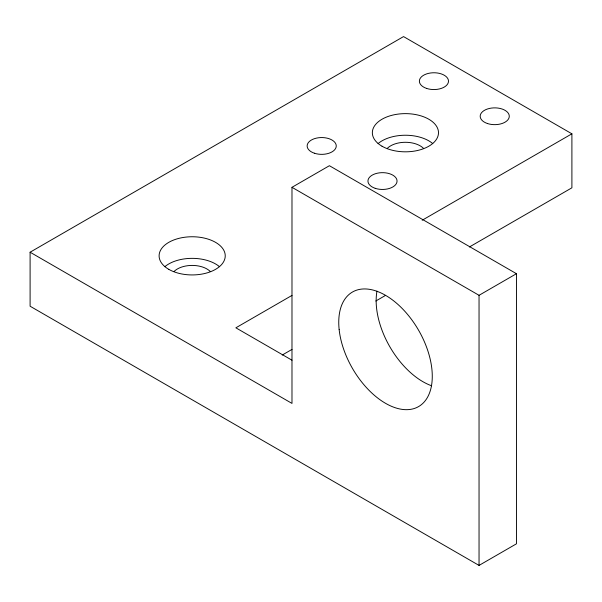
<?xml version="1.0" encoding="UTF-8"?>
<svg xmlns="http://www.w3.org/2000/svg" width="602" height="602" viewBox="0 0 602 602"><rect width="100%" height="100%" fill="white"/><g stroke="black" fill="none" stroke-linecap="round" stroke-linejoin="round"><path stroke-width="0.9" d="M30.1 252.215L30.1 306.215L479.041 565.413L516.456 543.809L516.456 273.707L329.399 165.708L291.985 187.312L291.985 403.415L30.1 252.215L403.543 36.587L571.9 133.81L571.9 187.809L469.379 246.993M479.041 565.413L479.041 295.311L516.456 273.707M292.008 295.401L235.864 327.812L291.985 360.214M422.19 220.242L571.9 133.81M282.24 355.037L292.008 349.401M375.814 301.015L385.573 295.379M291.985 187.312L479.041 295.311M387.372 148.31A20.829 12.025 0 0 1 423.462 148.31M174.129 271.434A20.829 12.025 0 0 1 210.211 271.434M378.094 143.577A33.065 19.091 0 0 1 432.74 143.577M164.843 266.694A33.065 19.091 0 0 1 219.497 266.694M431.619 385.784A66.137 38.182 60 0 1 376.972 291.142M426.667 88.434A14.553 8.398 0 0 0 448.49 81.157A14.553 8.398 0 0 0 426.667 73.88A14.553 8.398 0 0 0 426.667 88.434M487.462 123.53A14.553 8.398 0 0 0 509.284 116.254A14.553 8.398 0 0 0 487.462 108.985A14.553 8.398 0 0 0 487.462 123.53M314.432 153.232A14.553 8.398 0 0 0 336.255 145.955A14.553 8.398 0 0 0 314.432 138.678A14.553 8.398 0 0 0 314.432 153.232M375.227 188.328A14.553 8.398 0 0 0 397.049 181.059A14.553 8.398 0 0 0 375.227 173.782A14.553 8.398 0 0 0 375.227 188.328M382.037 146.226A33.065 19.091 0 0 0 437.361 137.67A33.065 19.091 0 0 0 396.861 114.282A33.065 19.091 0 0 0 382.037 146.226M168.786 269.342A33.065 19.091 0 0 0 224.11 260.786A33.065 19.091 0 0 0 183.61 237.406A33.065 19.091 0 0 0 168.786 269.342M339.152 329.587A66.137 38.182 60 0 0 413.98 408.585A66.137 38.182 60 0 0 403.408 309.752A66.137 38.182 60 0 0 339.152 329.587"/></g></svg>
